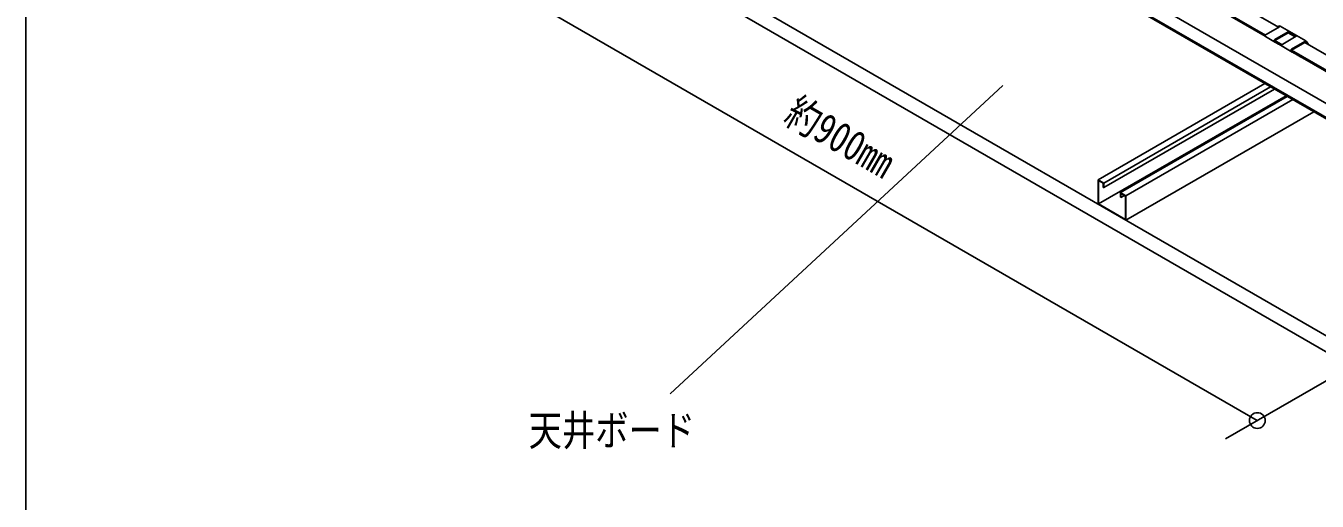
# Model space of a CAD drawing. Units: millimetres on the paper. Extents: x -143 to 139, y -97 to 98.
# Drawn here: x -142.7 to -60.5, y -30.7 to -0.5 of the extents above; entities that cross this region are included whole.
import ezdxf
from ezdxf.enums import TextEntityAlignment as Align

# ---------------------------------------------------------------- set-up
doc = ezdxf.new("R2010")
doc.units = ezdxf.units.MM
for name, color, linetype in [('0-0_文字･図枠･寸法', 7, 'Continuous'), ('0-2_天井下地', 7, 'Continuous'), ('0-3_天井ボード', 7, 'Continuous')]:
    doc.layers.add(name, color=color, linetype=linetype)
doc.styles.add('ＭＳ ゴシック', font='')
doc.styles.get('ＭＳ ゴシック').set_extended_font_data('MS Gothic')

msp = doc.modelspace()

# ---------------------------------------------------------------- linework, layer by layer
at = {"layer": '0-0_文字･図枠･寸法'}
for p, q in [((-116.643, 4.624), (-64.318, -25.583)), ((-80.516, -4.266), (-101.679, -23.889)), ((-48.054, -16.194), (-66.35, -26.756))]:
    msp.add_line(p, q, dxfattribs=at)
msp.add_lwpolyline([(139.341, 98.423), (-142.659, 98.423), (-142.659, -96.577)], dxfattribs=at)
msp.add_circle((-64.318, -25.583), 0.5, dxfattribs=at)
at = {"layer": '0-2_天井下地'}
for p, q in [((-82.714, 10.833), (-62.972, -0.565)), ((-83.45, 10.277), (-63.804, -1.064)), ((-83.422, 10.18), (-63.818, -1.137)), ((-83.97, 7.556), (-49.476, -12.357)), ((-83.97, 7.475), (-49.438, -12.46)), ((-83.422, 8.138), (-49.627, -11.372)), ((-62.915, -0.532), (-63.764, -1.022)), ((-62.959, -0.489), (-63.015, -0.522)), ((-62.859, -0.499), (-61.232, -1.438)), ((-63.804, -1.156), (-63.154, -1.532)), ((-63.198, -1.348), (-62.35, -0.858)), ((-62.35, -0.924), (-63.198, -1.414)), ((-63.198, -1.414), (-62.743, -1.676)), ((-63.198, -1.495), (-62.757, -1.75)), ((-62.35, -0.924), (-62.35, -0.858)), ((-62.35, -0.924), (-61.911, -1.177)), ((-61.289, -1.471), (-62.138, -1.961)), ((-62.138, -2.026), (-61.289, -1.536)), ((-61.289, -1.536), (-61.289, -1.471)), ((-61.289, -1.536), (-49.358, -8.424)), ((-62.913, -1.671), (-62.63, -1.834)), ((-62.093, -2.144), (-62.743, -1.769)), ((-62.556, -1.877), (-62.556, -1.877)), ((-62.178, -2.095), (-61.528, -2.471)), ((-62.138, -2.026), (-49.629, -9.247)), ((-62.138, -2.108), (-49.651, -9.316)), ((-61.569, -2.447), (-61.852, -2.283)), ((-61.496, -2.489), (-61.491, -2.481)), ((-74.441, -10.272), (-63.835, -4.149)), ((-74.413, -11.807), (-62.491, -4.925)), ((-74.088, -10.476), (-63.481, -4.353)), ((-74.088, -10.771), (-63.226, -4.501)), ((-72.673, -11.293), (-62.067, -5.17)), ((-72.673, -12.844), (-60.723, -5.945)), ((-74.441, -10.272), (-74.441, -11.824)), ((-74.088, -10.476), (-74.441, -10.272)), ((-74.088, -10.771), (-74.088, -10.476)), ((-74.116, -10.755), (-74.088, -10.771)), ((-73.027, -11.089), (-73.027, -11.383)), ((-73.027, -11.383), (-72.999, -11.4)), ((-72.999, -11.4), (-72.772, -11.269)), ((-72.673, -12.844), (-72.673, -11.293)), ((-74.441, -11.824), (-72.673, -12.844))]:
    msp.add_line(p, q, dxfattribs=at)
for points in [[(-63.764, -1.022), (-63.78, -1.034), (-63.795, -1.051), (-63.808, -1.071), (-63.816, -1.092), (-63.82, -1.113), (-63.819, -1.132), (-63.814, -1.147), (-63.804, -1.156)], [(-62.588, -1.858), (-63.238, -1.483), (-63.248, -1.473), (-63.254, -1.458), (-63.255, -1.44), (-63.251, -1.419), (-63.242, -1.397), (-63.23, -1.377), (-63.215, -1.361), (-63.198, -1.348)], [(-62.913, -1.671), (-62.942, -1.654), (-62.974, -1.635), (-63.008, -1.616), (-63.042, -1.596), (-63.075, -1.578), (-63.105, -1.56), (-63.132, -1.545), (-63.154, -1.532)], [(-62.743, -1.769), (-62.753, -1.759), (-62.759, -1.744), (-62.76, -1.725), (-62.756, -1.705), (-62.747, -1.683), (-62.735, -1.663), (-62.72, -1.646), (-62.703, -1.634), (-61.855, -1.144), (-62.35, -0.858)], [(-62.588, -1.858), (-62.571, -1.868), (-62.561, -1.874), (-62.557, -1.877), (-62.559, -1.875), (-62.568, -1.87), (-62.583, -1.861), (-62.604, -1.849), (-62.63, -1.834)], [(-62.138, -1.961), (-62.154, -1.973), (-62.169, -1.99), (-62.181, -2.01), (-62.19, -2.031), (-62.194, -2.052), (-62.193, -2.071), (-62.187, -2.086), (-62.178, -2.095)], [(-62.093, -2.144), (-62.071, -2.157), (-62.044, -2.172), (-62.014, -2.19), (-61.981, -2.209), (-61.947, -2.228), (-61.914, -2.248), (-61.881, -2.266), (-61.852, -2.283)], [(-61.569, -2.447), (-61.543, -2.461), (-61.523, -2.474), (-61.507, -2.482), (-61.498, -2.487), (-61.496, -2.489), (-61.5, -2.486), (-61.511, -2.48), (-61.528, -2.471)], [(-72.673, -11.293), (-73.027, -11.089), (-62.42, -4.965)], [(-74.116, -10.755), (-74.116, -10.493), (-74.413, -10.321), (-74.413, -11.807), (-72.702, -12.795), (-72.702, -11.309), (-72.999, -11.138), (-72.999, -11.4)]]:
    msp.add_lwpolyline(points, dxfattribs=at)
for centre, radius, start, end in [((-62.972, -0.606), 0.0933, 52.69391, 127.31684), ((-62.917, -0.581), 0.101, 54.38228, 114.30701), ((-61.448, -1.723), 0.298, 24.06623, 57.72209), ((-61.403, -1.701), 0.313, 9.62328, 57.05517)]:
    msp.add_arc(centre, radius, start, end, dxfattribs=at)
at = {"layer": '0-3_天井ボード'}
msp.add_line((-122.772, 16.077), (-44.99, -28.825), dxfattribs=at)
msp.add_lwpolyline([(-122.772, 16.077), (-122.772, 15.057), (-44.99, -29.846)], dxfattribs=at)

# ---------------------------------------------------------------- texts
at = {"layer": '0-0_文字･図枠･寸法', "style": 'ＭＳ ゴシック', "width": 0.8}
msp.add_text('約900mm', height=1.94, rotation=330, dxfattribs=at).set_placement((-94.829, -7.05), align=Align.BOTTOM_LEFT)
msp.add_text('天井ボード', height=1.94, dxfattribs=at).set_placement((-110.672, -27.757), align=Align.BOTTOM_LEFT)

doc.saveas('drawing.dxf')
